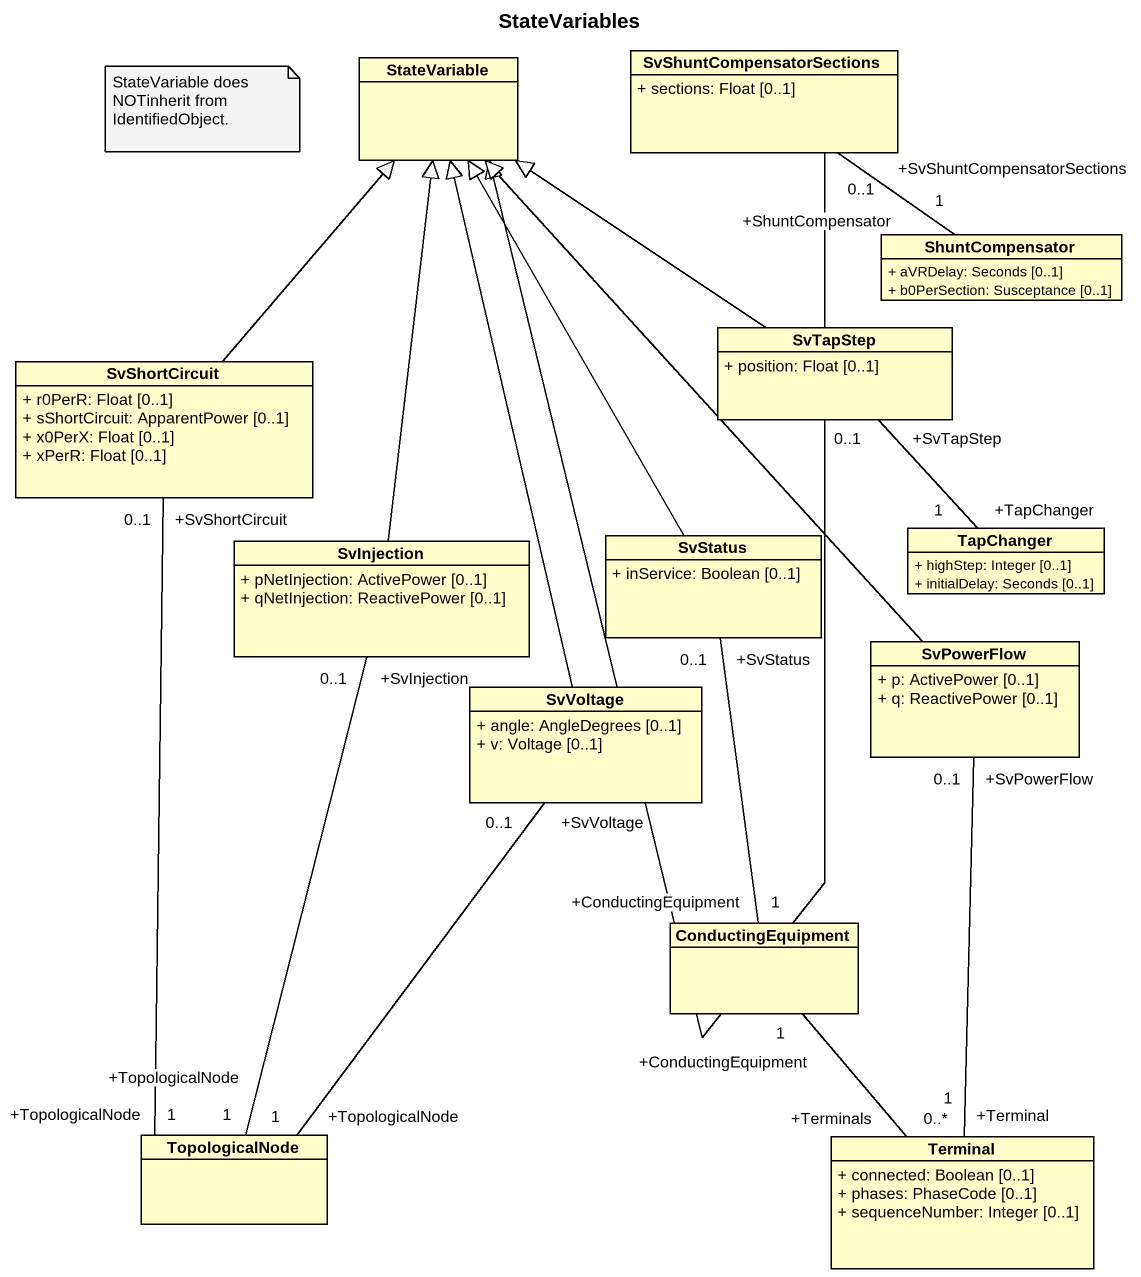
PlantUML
@startuml
title StateVariables
hide circle
hide empty members
skinparam classAttributeIconSize 0
class StateVariable
class SvShuntCompensatorSections {
  + sections: Float [0..1]
}
class ShuntCompensator {
  + aVRDelay: Seconds [0..1]
  + b0PerSection: Susceptance [0..1]
}
class SvShortCircuit {
  + r0PerR: Float [0..1]
  + sShortCircuit: ApparentPower [0..1]
  + x0PerX: Float [0..1]
  + xPerR: Float [0..1]
}
class SvTapStep {
  + position: Float [0..1]
}
class SvInjection {
  + pNetInjection: ActivePower [0..1]
  + qNetInjection: ReactivePower [0..1]
}
class SvStatus {
  + inService: Boolean [0..1]
}
class TapChanger {
  + highStep: Integer [0..1]
  + initialDelay: Seconds [0..1]
}
class SvPowerFlow {
  + p: ActivePower [0..1]
  + q: ReactivePower [0..1]
}
class SvVoltage {
  + angle: AngleDegrees [0..1]
  + v: Voltage [0..1]
}
class ConductingEquipment
class TopologicalNode
class Terminal {
  + connected: Boolean [0..1]
  + phases: PhaseCode [0..1]
  + sequenceNumber: Integer [0..1]
}
SvShuntCompensatorSections -left-|> StateVariable
SvShuntCompensatorSections "+SvShuntCompensatorSections\n0..1" -- "+ShuntCompensator\n1" ShuntCompensator
SvShortCircuit -up-|> StateVariable
SvShortCircuit "+SvShortCircuit\n0..1" -- "+TopologicalNode\n1" TopologicalNode
SvTapStep -up-|> StateVariable
SvTapStep "+SvTapStep\n0..1" -- "+TapChanger\n1" TapChanger
SvInjection -up-|> StateVariable
SvInjection "+SvInjection\n0..1" -- "+TopologicalNode\n1" TopologicalNode
SvStatus -up-|> StateVariable
SvStatus "+SvStatus\n0..1" -- "+ConductingEquipment\n1" ConductingEquipment
SvPowerFlow -up-|> StateVariable
SvPowerFlow "+SvPowerFlow\n0..1" -- "+Terminal\n1" Terminal
SvVoltage -up-|> StateVariable
SvVoltage "+SvVoltage\n0..1" -- "+TopologicalNode\n1" TopologicalNode
Terminal "+Terminals\n0..*" -up- "+ConductingEquipment\n1" ConductingEquipment
note as N1
  StateVariable does NOTinherit from IdentifiedObject.
end note
@enduml
